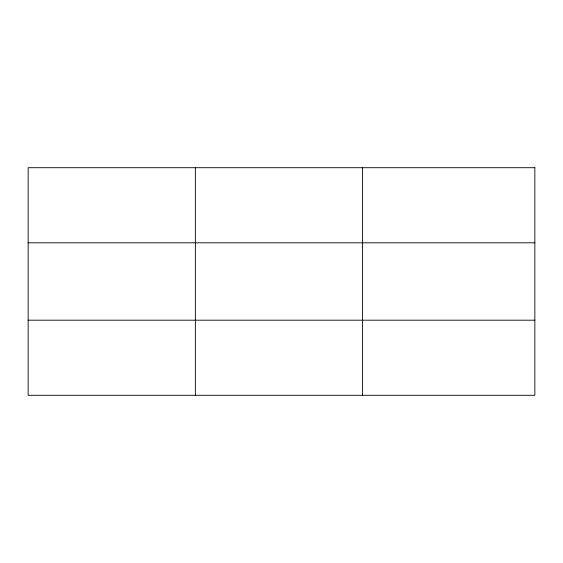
<?xml version="1.0" encoding="UTF-8"?>
<svg xmlns="http://www.w3.org/2000/svg" width="563" height="563" viewBox="0 0 563 563"><rect width="100%" height="100%" fill="white"/><g stroke="black" fill="none" stroke-linecap="round" stroke-linejoin="round"><path stroke-width="0.84" d="M195.361 395.296L195.361 167.704M362.572 395.296L362.572 167.704M28.15 242.808L534.85 242.808M28.15 320.192L534.85 320.192M534.85 167.704L534.85 395.296L28.15 395.296L28.15 167.704L534.85 167.704"/></g></svg>
